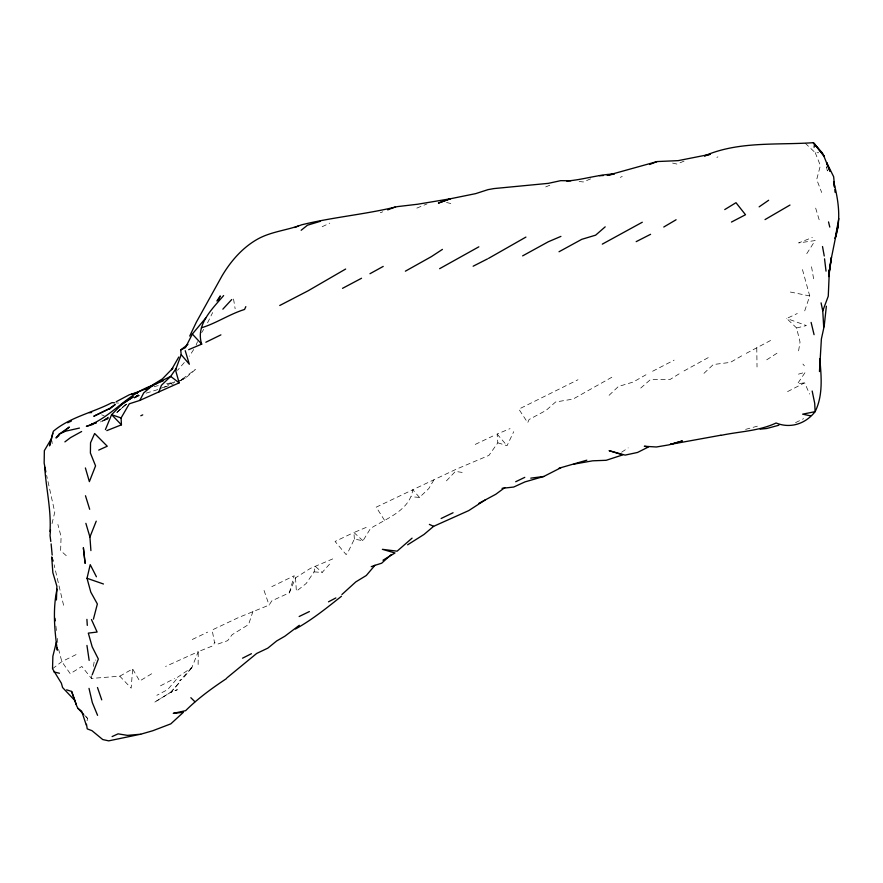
<?xml version="1.0" encoding="UTF-8"?>
<svg xmlns="http://www.w3.org/2000/svg" width="883" height="883" viewBox="0 0 883 883"><rect width="100%" height="100%" fill="white"/><g stroke="black" fill="none" stroke-linecap="round" stroke-linejoin="round"><path stroke-width="0.66" stroke-dasharray="4.42 3.31" d="M198.134 664.502L198.245 651.643L213.476 645.572L214.514 642.504L212.13 630.009L238.896 617.372L269.094 605.087L271.854 600.815L289.359 592.824L295.529 577.813L310.485 568.343L332.748 558.906M119.801 676.19L132.638 668.906L131.17 688.144L119.801 676.19L91.457 678.431L81.865 666.444L70.243 673.685L61.832 661.621L58.62 649.369M798.596 350.838L800.031 342.063L796.587 327.99L786.709 318.476L797.294 313.52M91.346 678.376L91.799 675.705M93.388 666.389L94.525 659.733L95.883 660.153M87.086 720.727L87.494 718.376L84.989 715.285M295.529 577.813L296.368 591.279L306.191 583.486L314.083 571.886L315.165 566.213L322.163 572.438L330.937 562.592M350.54 534.083L335.065 541.456L346.125 554.579L347.615 552.957L354.359 539.094L362.99 540.749L370.529 528.453C386.368 518.409 409.546 510.716 412.825 489.723L456.334 469.182L488.917 455.396L497.824 442.825L497.118 434.061L510.054 428.63M52.02 523.586L54.768 512.206L46.633 475.396M289.359 592.824L294.216 575.749L271.809 586.654M252.957 611.367L248.553 624.568L232.13 634.7L227.659 640.672L217.604 644.137L214.514 642.504M804.722 310.86L809.733 295.948L802.415 269.425M196.114 345.076L197.527 341.644M497.824 442.825L507.063 445.683L513.729 431.666M207.549 322.847L212.66 312.538M193.697 349.502L189.337 356.18M433.873 479.955L428.785 488.586L419.48 497.416L411.357 496.754M201.677 332.626L203.664 329.392M806.775 253.653L815.152 240.573L798.64 242.913L812.338 237.516M184.304 362.516L177.505 370.363M176.335 679.402L167.726 689.59L156.843 695.296M170.816 692.327L179.602 682.283L170.761 692.283L154.426 702.327L170.761 692.283L177.395 689.711L170.849 692.184M446.434 480.86L455.407 471.401L463.84 472.67M116.699 412.361L125.044 404.822M609.093 395.297L618.409 386.489L633.221 382.041L645.97 374.767M703.983 373.332L713.298 364.536L730.34 362.383L743 355.109M126.6 404.237L117.284 412.184M117.042 412.416L118.653 410.893M640.76 388.056L650.307 379.723L670.12 379.447L681.731 372.218M119.47 410.142L126.468 404.105M52.527 668.773L61.832 661.621L76.766 654.259M134.79 397.14L140.254 393.233M177.362 677.382L191.887 667.537L198.245 651.643L165.562 666.455M139.691 395.396L134.481 397.207L137.163 395.418M621.643 452.195L628.166 447.891M766.731 359.811L777.393 352.957M108.587 417.03L104.238 419.789L107.936 417.858M151.644 673.773L139.646 681.025L132.638 668.906M108.278 417.979L100.507 421.942M134.702 397.924L139.47 395.242L134.481 397.207M134.404 398.067L139.47 395.242M708.232 357.626L682.272 371.909M611.82 377.262L573.012 399.105L555.584 401.997L546.08 410.407L529.116 419.48L527.703 422.692L518.84 409.138L578.001 379.734M652.636 371.246L674.115 360.121M746.301 353.332L770.572 340.485M102.042 420.992L108.123 417.78M160.485 685.826L174.503 678.497M787.57 391.611L804.656 382.792L809.59 394.105M716.897 157.373L717.912 156.865M179.657 380.948L185.761 377.902L195.309 369.558L179.558 381.026L185.761 377.902L179.691 380.109M795.539 422.648L803.585 418.685M192.273 639.491L207.648 632.129M322.174 226.743L329.756 223.123M475.253 444.414L492.78 436.07M620.319 177.351L622.228 176.479M590.65 178.885L583.244 181.975L577.096 181.203M354.359 539.094L353.928 532.526L368.023 526.643M102.196 421.346L108.521 418.73M416.842 208.112L426.975 203.94M684.06 161.136L676.908 164.061L671.499 162.825M545.705 186.92L552.018 184.348M162.638 387.659L166.026 386.29L159.955 388.63M380.297 212.748L382.758 211.799M164.47 387.207L173.476 383.862M174.834 381.875L167.56 384.524L174.757 382.427M104.249 420.098L108.675 418.586M103.642 420.275L108.554 418.619M146.192 393.145L158.112 389.491M798.464 374.149L805.285 372.229L797.426 383.906L804.656 382.792M745.638 429.37L758.916 425.749M153.973 386.677L158.863 385.463M796.587 327.99L806.389 325.562L786.709 318.476M166.578 383.774L174.359 382.129M805.252 143.234L815.23 152.671L818.751 152.759M314.083 571.886L322.163 572.438M115.938 402.902L118.543 403.101M790.329 292.03L809.733 295.948M446.511 202.472L453.089 204.083M101.666 414.822L104.161 415.794M66.258 555.683L60.618 550.606L61.093 536.709L57.892 524.458M353.928 532.526L362.99 540.749M84.68 715.418L87.494 718.376M419.48 497.416L412.825 489.723L376.213 507.162L384.889 520.893M497.118 434.061L507.063 445.683M802.912 364.061L804.369 365.816M815.23 152.671L820.373 165.54L816.698 179.514L821.676 192.494M264.05 590.462L269.094 605.087M815.671 208.112L819.744 221.732M63.576 605.274L54.117 564.8M826.477 167.019L827.371 170.894L826.466 166.854M811.543 266.787L813.938 280.706M233.542 299.039L235.143 308.741M57.296 638.409L57.792 642.526M55.916 626.102L56.711 632.945M51.92 440.959L52.196 443.641M756.775 347.792L757.029 366.975M191.887 667.537L183.256 678.188L179.735 680.848L191.887 667.537"/><path stroke-width="1.32" d="M57.296 647.57L57.296 650.186C54.503 630.131 52.671 609.038 57.031 589.171M826.367 306.246L824.104 326.997M52.726 433.343L49.514 445.871L51.644 438.288L44.349 450.639L44.15 463.111L45.817 471.853M838.795 218.576L835.13 238.498C841.422 219.977 838.497 200.22 833.629 181.755L833.596 181.942M56.435 599.976L56.898 586.279L52.848 572.637L51.689 556.941L53.168 561.047M50.011 531.555C51.357 509.91 46.071 488.586 44.713 467.14M187.936 344.392L180.706 349.955L181.203 354.624L176.092 368.498L175.883 371.29L179.15 382.847L139.823 400.418L129.293 403.807L121.081 417.957L121.435 424.822L106.821 430.617M819.457 371.577L821.389 338.962L823.74 328.222M50.486 529.91L50.022 535.473L50.806 541.478M837.559 228.686L837.945 225.518L830.704 261.423L828.905 274.05L831.455 257.306L828.806 276.589L829.402 269.734L828.265 296.18L822.757 310.926L823.729 327.505M814.082 147.284L814.601 144.05L813.287 142.693C777.15 145.209 738.872 141.026 704.711 155.805M112.108 736.588L118.068 733.85L127.516 735.373L140.695 734.203L108.719 740.859L102.737 739.557L91.975 730.671L87.229 728.883L86.479 724.259M93.432 619.138L97.362 603.983L90.794 592.129L87.02 578.288L90.221 564.656L96.424 576.776M51.931 437.107L53.355 431.235C70.232 417.03 92.737 412.703 112.031 402.615L114.635 402.814M56.357 642.239L52.87 656.246L52.527 668.773L61.391 683.232L62.583 687.548L74.845 700.517L76.269 704.667M223.62 295.573C212.295 308.84 195.353 324.966 201.699 344.138L188.675 349.668M158.763 392.151L161.423 385.297L170.684 376.401L176.092 368.498M92.218 674.744L98.344 659.038L92.207 646.875L88.311 633.122L97.119 632.04L91.457 619.535M90.905 550.573L89.923 536.996L96.236 521.158M105.419 429.591L111.611 414.668L122.141 404.061L133.333 396.842L120.529 405.087M245.827 306.644L244.558 309.458C229.536 314.127 216.478 323.2 201.434 327.814M218.123 300.761L220.297 295.937L216.865 300.96M574.038 464.116L592.67 460.816L606.18 460.297L622.725 454.9L609.093 450.661L625.12 455.109L637.548 452.449L648.519 446.941L644.325 446.257L656.345 446.997L669.038 444.844L682.404 440.937L670.197 444.425L720.925 435.209M189.724 336.059L196.368 322.14L222.063 275.838C230.982 260.827 242.858 247.174 258.333 238.708C271.832 231.467 287.405 230.231 301.578 224.823C333.211 217.063 365.496 214.426 397.207 206.644L417.56 204.249L450.153 198.818L475.683 193.631L488.001 189.646L494.061 188.565L548.332 183.355L560.738 180.651L570.815 180.805M205.75 317.99L192.339 334.05L185.441 347.626L180.706 349.955M139.823 400.418L143.708 392.902L153.388 384.833L170.684 376.401L179.15 382.847M178.796 357.019L171.479 369.745L172.858 368.145L162.362 378.928L145.949 389.083M63.168 432.085L69.327 427.052L59.172 434.193L55.982 437.968L59.062 435.451M391.092 554.69L381.644 563.222L374.922 565.33L366.302 575.495L355.783 581.919L341.92 594.513M222.847 309.171L231.732 299.536M226.346 678.685C212.086 688.177 197.869 698.431 185.651 710.649L173.267 713.376L183.388 712.305L170.794 723.872L152.726 730.76L140.905 734.159M720.87 435.33L721.124 435.352C739.601 431.412 758.872 431.147 776.091 423.001C790.649 428.939 805.715 423.685 815.13 411.644C823.221 395.308 821.345 376.301 819.788 358.785M605.197 226.843L595.639 235.165L581.798 239.315L559.016 251.754M412.063 538.155L397.096 551.18L382.383 549.325L394.988 552.979L382.979 560.219M484.988 500.076L468.763 510.584L433.619 526.334L423.972 534.48L407.637 544.8M109.415 409.237L115.198 404.513L109.128 408.785L93.984 416.147L109.128 408.785M226.876 677.923L256.677 653.442L267.781 648.166L276.666 640.959L284.889 636.202L299.315 625.307M301.158 230.275L307.461 225.198L320.209 221.357M64.889 441.886L70.53 437.626L81.633 431.511M504.833 487.593L495.816 494.259L478.873 503.376M759.148 206.854L768.64 200.264M442.427 249.392L431.412 256.611L405.374 271.18M341.489 596.246C326.743 607.901 312.096 619.822 295.463 629.005M789.987 205.055L765.031 219.58M525.926 237.086L488.575 258.355M345.65 269.039L308.035 290.838L279.734 305.496M724.755 209.569L735.992 202.704L745.506 214.735L731.466 222.052M478.851 246.821L439.624 268.686M663.773 227.019L676.102 219.757M642.294 222.24L602.294 244.138M145.463 389.58L156.677 383.321L153.388 384.833L163.521 380.65M369.966 273.719L383.211 266.423M361.533 278.266L342.527 288.333M522.637 255.871L548.277 241.787L560.915 236.39M328.498 601.82L335.871 597.946M636.19 241.644L650.583 234.315M502.041 488.332L513.718 487.041L524.899 481.919L543.718 476.489L560.86 467.758M473.145 266.213L487.571 258.874M151.986 385.639C126.92 394.028 111.026 417.758 86.368 426.346L92.384 424.624M242.56 658.177L251.423 653.707M116.203 401.71L129.558 394.646L136.997 393.034M205.849 342.24L220.905 334.878M299.16 616.511L309.37 611.566M515.694 481.732L524.789 477.361M441.136 518.498L453.056 512.758M59.172 434.193L65.463 431.213L79.459 428.078M140.816 415.761L142.737 414.878M67.66 422.758L71.346 421.07M98.719 450.087L107.262 446.224L94.636 433.509L90.541 442.78L90.397 453.034L95.563 465.882L89.371 481.632L85.386 467.946M147.858 388.211L131.137 394.359L137.152 393.023M294.69 227.516L298.421 225.982M649.59 164.492L656.996 161.6M387.692 209.889L395.087 207.019M371.235 566.654L374.922 565.33M96.28 422.758L91.368 424.414L96.081 422.836M586.853 460.186L559.038 468.211M704.645 155.938L710.296 154.271L678.177 160.64L657.151 161.556L607.206 175.441M778.883 425.231L766.764 428.498L760.153 429.149M608.387 175.198L614.259 173.984C598.1 174.547 582.758 179.867 566.687 181.015M530.782 478.144L543.718 476.489M89.15 412.67L91.655 412.56M599.436 175.651L603.321 175.54M810.473 415.816L802.636 414.171L815.13 411.644L814.711 403.299L812.172 391.026M53.962 671.985L59.448 673.243M66.633 689.833L71.622 691.444L74.845 700.517M87.02 578.288L103.454 583.994M121.081 417.957L111.611 414.668L121.435 424.822M429.359 524.403L433.619 526.334M71.622 691.444L76.843 706.279L78.112 708.519L81.644 711.168L86.302 725.142M190.849 697.702L194.9 701.72M78.112 708.519L83.742 714.435M192.339 334.05L201.699 344.138M181.203 354.624L189.337 364.26L185.22 350.672M824.071 156.081L813.287 142.693L822.272 152.836L824.071 156.081L814.601 144.05M827.194 164.812L826.753 162.803L833.662 176.743L834.601 187.086M824.115 156.688L829.943 171.225L826.753 162.803M97.572 715.34L92.307 702.559L89.017 688.376M97.483 687.526L101.733 699.855M85.485 495.749L89.68 509.292M85.872 523.343L89.923 536.996M828.53 221.92L829.788 227.086M811.113 322.416L814.071 334.668M821.08 302.869L822.757 310.926M822.515 246.534L824.247 255.993M86.953 645.451L89.161 660.396M54.856 618.232L55.21 620.837M833.629 181.755L834.347 187.008M824.545 258.829L826.024 271.136M51.126 543.884L52.174 555.065M834.832 189.668L835.064 192.262M86.909 619.369L87.296 625.385M438.498 203.057L450.153 198.818L438.498 203.057M85.099 563.177L83.377 547.835L85.099 563.177"/></g></svg>
